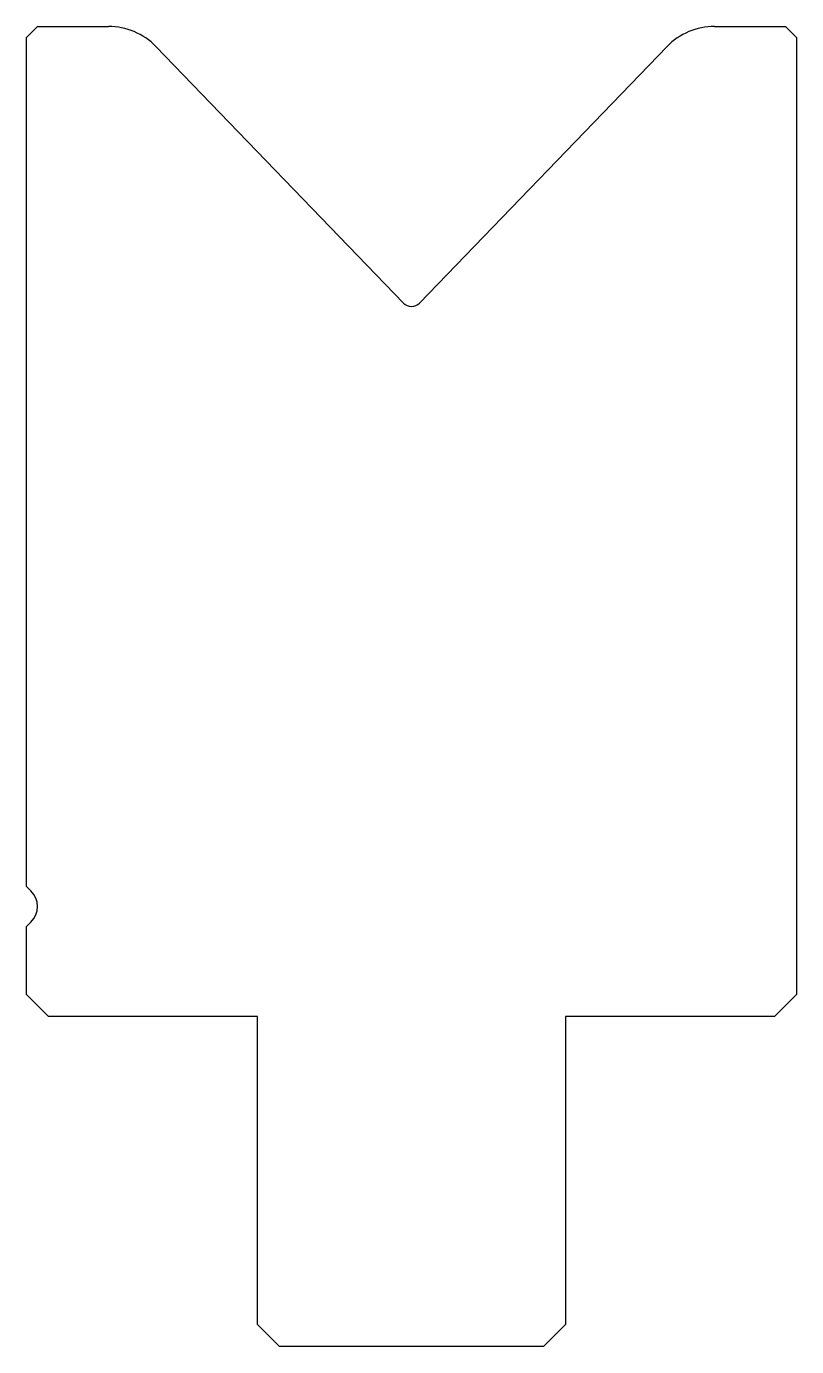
# Model space of a CAD drawing. Header units: metres. Extents: x -17.5 to 17.5, y 0 to 60.
import ezdxf

# ---------------------------------------------------------------- set-up
doc = ezdxf.new("R2010")
doc.units = ezdxf.units.M

msp = doc.modelspace()

# ---------------------------------------------------------------- linework, layer by layer
for p, q in [((-17, 60), (-17.5, 59.5)), ((-17, 60), (-13.773424, 60)), ((13.773424, 60), (17, 60)), ((17.5, 59.5), (17, 60)), ((-17.5, 20.914214), (-17.5, 59.5)), ((17.5, 59.5), (17.5, 16)), ((-11.615405, 59.083975), (-0.35967, 47.42832)), ((0.35967, 47.42832), (11.615405, 59.083975)), ((-17.5, 20.914214), (-17.292893, 20.707107)), ((-17.292893, 19.292893), (-17.5, 19.085786)), ((-17.5, 16), (-17.5, 19.085786)), ((-17.5, 16), (-16.5, 15)), ((16.5, 15), (17.5, 16)), ((-7, 15), (-16.5, 15)), ((-7, 1), (-7, 15)), ((7, 15), (7, 1)), ((16.5, 15), (7, 15)), ((-7, 1), (-6, 0)), ((6, 0), (7, 1)), ((6, 0), (-6, 0))]:
    msp.add_line(p, q)
for centre, radius, start, end in [((-13.773424, 57), 3, 44, 90), ((13.773424, 57), 3, 90, 136), ((0, 47.775649), 0.5, 224, 316), ((-18, 20), 1, 315, 45)]:
    msp.add_arc(centre, radius, start, end)

doc.saveas('drawing.dxf')
